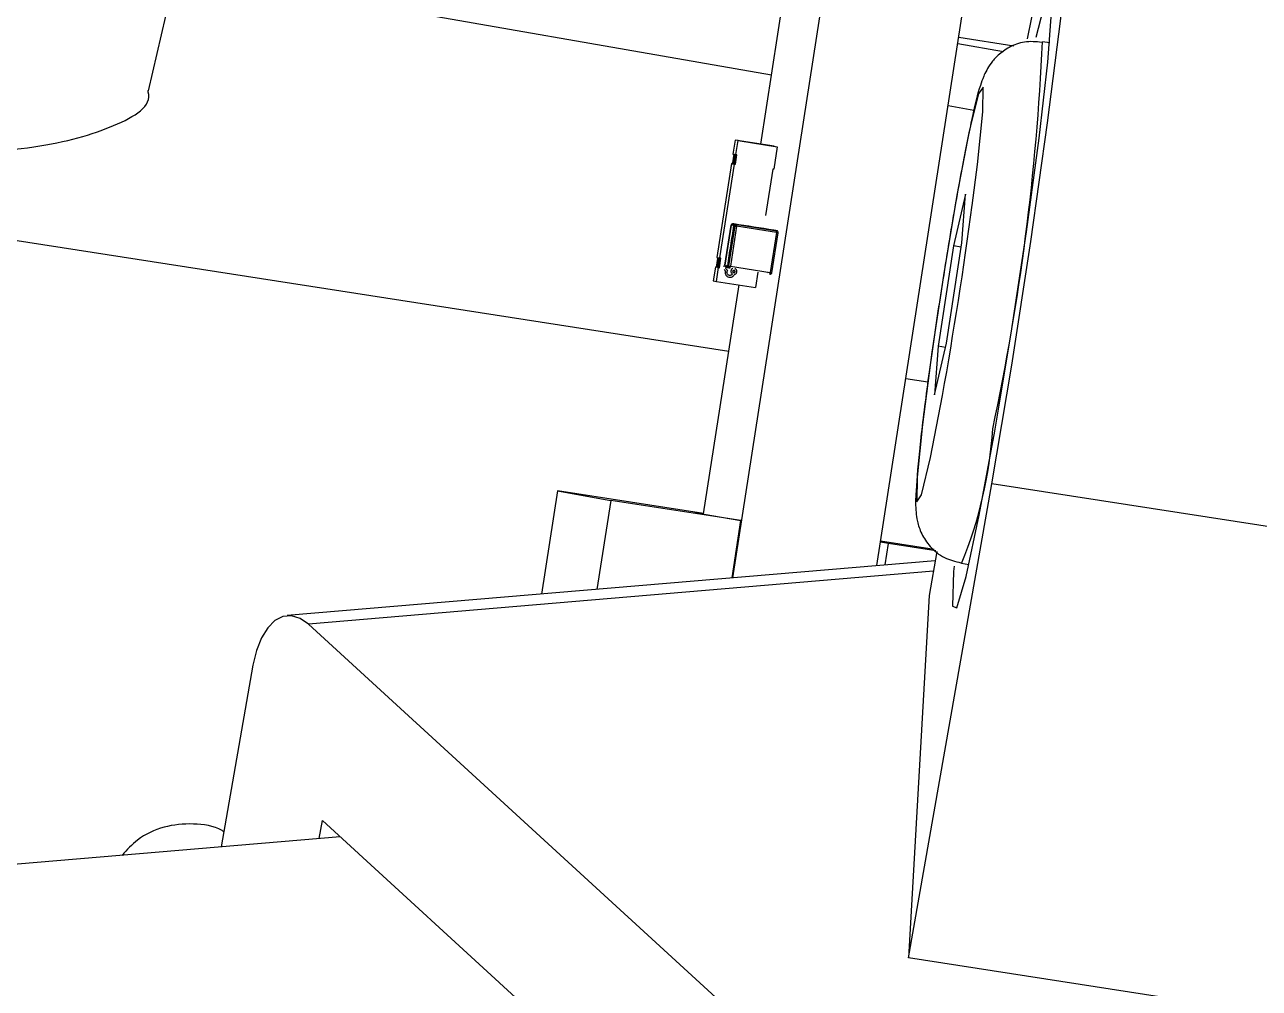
# Model space of a CAD drawing. Header units: millimetres. Extents: x -294 to 2792, y 5 to 1659.
# Drawn here: x -183.985 to -181.176, y 557.453 to 559.644 of the extents above; entities that cross this region are included whole.
import ezdxf

# ---------------------------------------------------------------- set-up
doc = ezdxf.new("R2010")
doc.units = ezdxf.units.MM
doc.layers.get('0').update_dxf_attribs({"lineweight": 18})

msp = doc.modelspace()

# ---------------------------------------------------------------- linework, layer by layer
at = {"color": 7, "linetype": 'Continuous', "lineweight": 25}
for p, q in [((-181.926, 561.2781), (-182.3745, 558.3857)), ((-182.0467, 558.4135), (-181.6101, 561.2292)), ((-183.7034, 559.4929), (-183.5645, 560.0962)), ((-182.3104, 559.372), (-182.2417, 559.8151)), ((-182.286, 559.5291), (-183.6405, 559.7661)), ((-181.8603, 559.6154), (-181.7347, 559.5956)), ((-181.6533, 559.6021), (-181.6698, 559.6046)), ((-181.8625, 559.601), (-181.7585, 559.5826)), ((-181.8256, 559.4486), (-181.8846, 559.4589)), ((-182.3689, 559.3811), (-182.3738, 559.3495)), ((-182.362, 559.3799), (-182.3689, 559.3811)), ((-182.28, 559.3673), (-182.3689, 559.3811)), ((-182.3669, 559.3483), (-182.362, 559.3799)), ((-182.362, 559.3799), (-182.2731, 559.3661)), ((-182.2731, 559.3661), (-182.2811, 559.3147)), ((-182.28, 559.3673), (-182.2731, 559.3661)), ((-182.3772, 559.3277), (-182.4103, 559.1143)), ((-182.4033, 559.1131), (-182.3702, 559.3265)), ((-182.3702, 559.3265), (-182.3772, 559.3277)), ((-182.3752, 559.3274), (-182.3772, 559.3277)), ((-182.3718, 559.3491), (-182.3752, 559.3274)), ((-182.3752, 559.3274), (-182.3683, 559.3262)), ((-182.3743, 559.3293), (-182.3712, 559.349)), ((-182.3725, 559.329), (-182.3743, 559.3293)), ((-182.3738, 559.3495), (-182.3712, 559.349)), ((-182.3695, 559.3487), (-182.3725, 559.329)), ((-182.3725, 559.329), (-182.3706, 559.3287)), ((-182.3675, 559.3484), (-182.3706, 559.3287)), ((-182.3702, 559.3265), (-182.3683, 559.3262)), ((-182.3669, 559.3483), (-182.3695, 559.3487)), ((-182.3683, 559.3262), (-182.3649, 559.348)), ((-182.3649, 559.348), (-182.3669, 559.3483)), ((-182.2831, 559.315), (-182.2994, 559.2097)), ((-182.2811, 559.3147), (-182.2831, 559.315)), ((-184.7201, 559.2639), (-182.3833, 558.9016)), ((-181.8451, 559.2583), (-181.8721, 559.1406)), ((-181.8532, 559.1478), (-181.8451, 559.2583)), ((-182.3781, 559.1874), (-182.3922, 559.0965)), ((-182.3921, 559.0965), (-182.3781, 559.1874)), ((-182.3697, 559.1859), (-182.3838, 559.095)), ((-182.3656, 559.1853), (-182.3797, 559.0944)), ((-182.3781, 559.1874), (-182.3763, 559.1871)), ((-182.3781, 559.1874), (-182.3781, 559.1874)), ((-182.3755, 559.189), (-182.3763, 559.1871)), ((-182.3743, 559.1868), (-182.3735, 559.1881)), ((-182.3743, 559.1868), (-182.3697, 559.186)), ((-182.374, 559.1888), (-182.3735, 559.1881)), ((-182.3717, 559.1904), (-182.3735, 559.1907)), ((-182.3735, 559.1907), (-182.2827, 559.1767)), ((-182.372, 559.1884), (-182.3672, 559.1876)), ((-182.3715, 559.1862), (-182.3706, 559.1881)), ((-182.3715, 559.1862), (-182.3697, 559.1859)), ((-182.3697, 559.1859), (-182.3697, 559.1859)), ((-182.3669, 559.1896), (-182.3652, 559.1893)), ((-182.2748, 559.1712), (-182.3656, 559.1853)), ((-182.3653, 559.1893), (-182.3652, 559.1893)), ((-182.3652, 559.1893), (-182.2743, 559.1752)), ((-182.2748, 559.1712), (-182.2889, 559.0803)), ((-182.2851, 559.0797), (-182.271, 559.1706)), ((-182.2827, 559.1767), (-182.2809, 559.1763)), ((-182.2808, 559.1763), (-182.2826, 559.1766)), ((-182.2761, 559.1755), (-182.2743, 559.1752)), ((-182.2743, 559.1752), (-182.276, 559.1755)), ((-182.2743, 559.1752), (-182.2743, 559.1752)), ((-182.3868, 559.1318), (-182.3868, 559.1311)), ((-181.8721, 559.1406), (-181.9073, 558.9124)), ((-181.8883, 558.9196), (-181.8532, 559.1478)), ((-181.8547, 559.1379), (-181.8721, 559.1406)), ((-182.4083, 559.1139), (-182.4117, 559.0922)), ((-182.411, 559.0921), (-182.408, 559.1119)), ((-182.4103, 559.1143), (-182.4033, 559.1131)), ((-182.4062, 559.1116), (-182.4093, 559.0918)), ((-182.408, 559.1119), (-182.4062, 559.1116)), ((-182.408, 559.1119), (-182.406, 559.1116)), ((-182.4043, 559.1112), (-182.4073, 559.0915)), ((-182.4062, 559.1116), (-182.4043, 559.1112)), ((-182.406, 559.1116), (-182.4043, 559.1112)), ((-182.4047, 559.091), (-182.4014, 559.1128)), ((-182.4014, 559.1128), (-182.4033, 559.1131)), ((-182.4136, 559.0926), (-182.4185, 559.0609)), ((-182.4136, 559.0926), (-182.411, 559.0921)), ((-182.4117, 559.0922), (-182.4136, 559.0926)), ((-182.4117, 559.0922), (-182.411, 559.0921)), ((-182.4116, 559.0597), (-182.4067, 559.0913)), ((-182.4093, 559.0918), (-182.4067, 559.0913)), ((-182.4093, 559.0918), (-182.4073, 559.0915)), ((-182.4073, 559.0915), (-182.4047, 559.091)), ((-182.4067, 559.0913), (-182.4047, 559.091)), ((-182.3949, 559.0951), (-182.3951, 559.0928)), ((-182.3948, 559.0951), (-182.395, 559.0928)), ((-182.3949, 559.0951), (-182.3948, 559.0951)), ((-182.3935, 559.0867), (-182.3935, 559.0867)), ((-182.3922, 559.0965), (-182.3921, 559.0965)), ((-182.3904, 559.0962), (-182.3921, 559.0965)), ((-182.3914, 559.0818), (-182.3914, 559.0817)), ((-182.3911, 559.0833), (-182.391, 559.0833)), ((-182.3894, 559.0736), (-182.3893, 559.0736)), ((-182.3889, 559.0919), (-182.3871, 559.0916)), ((-182.3881, 559.0944), (-182.3887, 559.0939)), ((-182.3881, 559.0944), (-182.3884, 559.0959)), ((-182.3856, 559.0954), (-182.3884, 559.0959)), ((-182.3871, 559.0916), (-182.3828, 559.0909)), ((-182.3868, 559.0936), (-182.3847, 559.0932)), ((-182.3838, 559.095), (-182.3856, 559.0953)), ((-182.3845, 559.0699), (-182.3844, 559.0698)), ((-182.3838, 559.095), (-182.3838, 559.095)), ((-182.3836, 559.093), (-182.3836, 559.093)), ((-182.3823, 559.0908), (-182.3806, 559.0905)), ((-182.3818, 559.0735), (-182.3817, 559.0735)), ((-182.3805, 559.0904), (-182.3805, 559.0904)), ((-182.3797, 559.0944), (-182.2889, 559.0803)), ((-182.3785, 559.0835), (-182.3784, 559.0835)), ((-182.376, 559.0899), (-182.3754, 559.0882)), ((-182.3759, 559.0899), (-182.3754, 559.0881)), ((-182.3754, 559.0882), (-182.3754, 559.0881)), ((-182.3751, 559.0766), (-182.375, 559.0765)), ((-182.3693, 559.0888), (-182.3694, 559.0888)), ((-182.3174, 559.0808), (-182.3228, 559.0459)), ((-182.2944, 559.0799), (-182.294, 559.0792)), ((-182.2897, 559.0764), (-182.2897, 559.0764)), ((-182.4408, 558.531), (-182.36, 559.0517)), ((-182.4185, 559.0609), (-182.4116, 559.0597)), ((-182.4116, 559.0597), (-182.3228, 559.0459)), ((-181.9153, 558.8019), (-181.8883, 558.9196)), ((-181.9073, 558.9124), (-181.9153, 558.8019)), ((-181.8906, 558.9098), (-181.9073, 558.9124)), ((-181.9806, 558.8392), (-181.9304, 558.8314)), ((-181.9741, 557.5218), (-181.785, 558.5997)), ((-180.7978, 558.4467), (-181.785, 558.5997)), ((-182.7731, 558.5833), (-182.8094, 558.3488)), ((-182.7731, 558.5833), (-182.6517, 558.5619)), ((-182.4407, 558.5318), (-182.7731, 558.5833)), ((-182.6517, 558.5619), (-182.6831, 558.3595)), ((-182.3556, 558.516), (-182.6517, 558.5619)), ((-182.4407, 558.5315), (-182.4613, 558.5347)), ((-182.4613, 558.5347), (-182.3556, 558.516)), ((-182.3758, 558.3856), (-182.3556, 558.516)), ((-182.0199, 558.464), (-182.0383, 558.4672)), ((-181.9163, 558.4505), (-182.038, 558.4694)), ((-182.0275, 558.4151), (-182.0199, 558.464)), ((-181.9122, 558.4473), (-182.0199, 558.464)), ((-181.9137, 558.4248), (-183.3879, 558.2998)), ((-181.91, 558.4456), (-181.9275, 558.3459)), ((-181.9179, 558.4007), (-183.3395, 558.2801)), ((-181.8537, 558.4188), (-181.8372, 558.4163)), ((-181.9275, 558.3459), (-181.9741, 557.5218)), ((-182.1747, 557.2141), (-183.3395, 558.2801)), ((-183.4657, 558.1872), (-183.5381, 557.7739)), ((-183.315, 557.7928), (-183.3078, 557.8342)), ((-183.3078, 557.8342), (-182.3324, 556.9415)), ((-183.267, 557.7969), (-184.5172, 557.6909)), ((-180.9868, 557.3688), (-181.9741, 557.5218))]:
    msp.add_line(p, q, dxfattribs=at)
for points in [[(-181.785, 558.5997), (-181.7397, 558.8694), (-181.6962, 559.1507), (-181.658, 559.4207), (-181.6281, 559.6576), (-181.6092, 559.8422), (-181.6025, 559.9595), (-181.6088, 559.9999), (-181.6275, 559.9604), (-181.657, 559.844), (-181.695, 559.6601), (-181.7044, 559.6112)], [(-181.7783, 558.7192), (-181.7411, 558.9421), (-181.7061, 559.1726), (-181.6772, 559.3856), (-181.6574, 559.5581), (-181.6489, 559.6714), (-181.6527, 559.7133), (-181.6683, 559.6791), (-181.6848, 559.6141)], [(-181.8295, 559.2328), (-181.8178, 559.3257), (-181.8057, 559.4452), (-181.8049, 559.5014), (-181.8156, 559.486), (-181.8362, 559.4011), (-181.8634, 559.2597), (-181.8932, 559.0834), (-181.9211, 558.899), (-181.9427, 558.7345), (-181.9548, 558.615), (-181.9556, 558.5588), (-181.9449, 558.5742), (-181.9243, 558.6591), (-181.8971, 558.8005)], [(-182.2809, 559.1763), (-182.292, 559.1781), (-182.3033, 559.1798), (-182.3146, 559.1816), (-182.3261, 559.1833), (-182.3375, 559.1851), (-182.349, 559.1869), (-182.3604, 559.1887), (-182.3717, 559.1904)], [(-182.3697, 559.1859), (-182.3695, 559.1867), (-182.3693, 559.1872)], [(-182.2761, 559.1755), (-182.2874, 559.1773), (-182.2988, 559.179), (-182.3103, 559.1808), (-182.3217, 559.1826), (-182.3332, 559.1843), (-182.3445, 559.1861), (-182.3558, 559.1879), (-182.3669, 559.1896)], [(-182.3805, 559.0904), (-182.3812, 559.0906), (-182.3817, 559.0908)], [(-181.8709, 558.4122), (-181.8719, 558.4003), (-181.8742, 558.3217), (-181.8644, 558.3178), (-181.8435, 558.3892), (-181.8137, 558.528), (-181.7783, 558.7192)], [(-183.3395, 558.2801), (-183.3585, 558.2936), (-183.3781, 558.2996), (-183.3974, 558.298), (-183.4156, 558.2888), (-183.4322, 558.2724), (-183.4464, 558.2493), (-183.4577, 558.2206), (-183.4657, 558.1872)]]:
    msp.add_lwpolyline(points, dxfattribs=at)
for centre, radius, start, end in [((-186.9913, 559.8405), 5.3267, 347.9089, 357.4626), ((-191.9304, 560.5886), 10.1914, 349.89488, 352.35532), ((-182.3741, 559.1868), 0.004, 81.2163, 171.2132), ((-182.3658, 559.1853), 0.00399, 81.2155, 170.027), ((-182.1575, 560.5336), 1.3643, 261.0527, 261.2275), ((-182.3881, 559.1898), 0.023, 348.6958, 358.7098), ((-182.299, 559.1759), 0.0246, 348.9353, 358.254), ((-182.1205, 560.1601), 1.0009, 261.131, 261.3499), ((-182.2749, 559.1712), 0.00399, 351.1577, 81.1608), ((-182.3882, 559.0959), 0.004, 171.1577, 261.1608), ((-182.3799, 559.0944), 0.00399, 171.1577, 261.1608), ((-182.3799, 559.0944), 0.004, 171.1808, 215.9543), ((-182.1716, 560.4427), 1.3643, 261.0527, 261.2275), ((-182.404, 559.0972), 0.0245, 344.0919, 353.4538), ((-182.3132, 559.0831), 0.0245, 344.0919, 353.4538), ((-182.289, 559.0803), 0.00399, 261.2163, 351.2132), ((-182.1346, 560.0692), 1.0009, 261.131, 261.3499), ((-182.7494, 558.7875), 0.9686, 337.6254, 356.2815)]:
    msp.add_arc(centre, radius, start, end, dxfattribs=at)
for points, knots in [([(-181.6715, 559.6034), (-181.6847, 559.6047), (-181.7103, 559.607), (-181.7447, 559.5938), (-181.7704, 559.5757), (-181.7873, 559.5563), (-181.7977, 559.5392), (-181.8054, 559.5222), (-181.8155, 559.4931), (-181.8292, 559.4377), (-181.8533, 559.3182), (-181.8772, 559.1846), (-181.8913, 559.0944), (-181.8962, 559.0633)], [0, 0, 0, 0, 0.0300422, 0.0587595, 0.0830745, 0.1045451, 0.1240215, 0.1462152, 0.1856717, 0.3051435, 0.4337525, 0.5689132, 0.639851, 0.639851, 0.639851, 0.639851]), ([(-184.6968, 559.3964), (-184.6457, 559.3875), (-184.4833, 559.3592), (-184.2197, 559.3463), (-183.9483, 559.3595), (-183.7737, 559.4106), (-183.693, 559.4593), (-183.7046, 559.4923), (-183.705, 559.4932)], [0, 0, 0, 0, 0.109152, 0.346502, 0.583824, 0.820864, 1.057507, 1.064499, 1.064499, 1.064499, 1.064499]), ([(-182.3717, 559.1904), (-182.3722, 559.1904), (-182.3731, 559.1905), (-182.3741, 559.1901), (-182.3746, 559.1898), (-182.3747, 559.1897)], [0, 0, 0, 0, 0.001412182, 0.002824844, 0.003161699, 0.003161699, 0.003161699, 0.003161699]), ([(-182.3735, 559.1881), (-182.3733, 559.1882), (-182.3729, 559.1884), (-182.3724, 559.1885), (-182.3721, 559.1885), (-182.372, 559.1884)], [0, 0, 0, 0, 0.00069522, 0.001389982, 0.00159995, 0.00159995, 0.00159995, 0.00159995]), ([(-182.3698, 559.1889), (-182.3694, 559.1891), (-182.3687, 559.1896), (-182.3676, 559.1897), (-182.367, 559.1896), (-182.3669, 559.1896)], [0, 0, 0, 0, 0.001366508, 0.002735517, 0.003106939, 0.003106939, 0.003106939, 0.003106939]), ([(-182.3865, 559.1331), (-182.3865, 559.133), (-182.3867, 559.1326), (-182.3867, 559.1321), (-182.3868, 559.1318)], [0, 0, 0, 0, 0.00024153, 0.001338363, 0.001338363, 0.001338363, 0.001338363]), ([(-182.3935, 559.0867), (-182.3934, 559.0863), (-182.393, 559.0856), (-182.3922, 559.0845), (-182.3915, 559.0837), (-182.3911, 559.0833)], [0, 0, 0, 0, 0.001202989, 0.002405502, 0.004217625, 0.004217625, 0.004217625, 0.004217625]), ([(-182.3935, 559.0867), (-182.3933, 559.0863), (-182.3929, 559.0856), (-182.3921, 559.0844), (-182.3914, 559.0837), (-182.391, 559.0833)], [0, 0, 0, 0, 0.001202989, 0.002405502, 0.004217625, 0.004217625, 0.004217625, 0.004217625]), ([(-182.3914, 559.0818), (-182.3915, 559.0805), (-182.3916, 559.0781), (-182.3906, 559.0753), (-182.3897, 559.074), (-182.3894, 559.0736)], [0, 0, 0, 0, 0.003713178, 0.007426142, 0.008719624, 0.008719624, 0.008719624, 0.008719624]), ([(-182.3911, 559.0833), (-182.3911, 559.0831), (-182.3912, 559.0829), (-182.3913, 559.0824), (-182.3914, 559.082), (-182.3914, 559.0818)], [0, 0, 0, 0, 0.000408193, 0.00081641, 0.00155938, 0.00155938, 0.00155938, 0.00155938]), ([(-182.391, 559.0833), (-182.391, 559.0832), (-182.391, 559.0831), (-182.3911, 559.0829), (-182.3912, 559.0827), (-182.3912, 559.0825), (-182.3913, 559.0823), (-182.3913, 559.082), (-182.3913, 559.0819), (-182.3914, 559.0817)], [0, 0, 0, 0, 0.000204031, 0.000408061, 0.000612093, 0.000816129, 0.00102017, 0.001224217, 0.001559135, 0.001559135, 0.001559135, 0.001559135]), ([(-182.3914, 559.0817), (-182.3914, 559.0805), (-182.3916, 559.0781), (-182.3905, 559.0753), (-182.3896, 559.0739), (-182.3893, 559.0736)], [0, 0, 0, 0, 0.003713178, 0.007426142, 0.008719624, 0.008719624, 0.008719624, 0.008719624]), ([(-182.3858, 559.0846), (-182.3867, 559.0852), (-182.3885, 559.0864), (-182.3901, 559.0887), (-182.3904, 559.0903), (-182.3905, 559.0908)], [0, 0, 0, 0, 0.003297395, 0.006589562, 0.008209935, 0.008209935, 0.008209935, 0.008209935]), ([(-182.3897, 559.0932), (-182.3894, 559.0928), (-182.3887, 559.0921), (-182.3877, 559.0917), (-182.3872, 559.0916), (-182.3871, 559.0916)], [0, 0, 0, 0, 0.001390329, 0.002783202, 0.003161098, 0.003161098, 0.003161098, 0.003161098]), ([(-182.3894, 559.0736), (-182.3886, 559.0727), (-182.3873, 559.0711), (-182.3853, 559.0703), (-182.3845, 559.07)], [0, 0, 0, 0, 0.003676185, 0.006352821, 0.006352821, 0.006352821, 0.006352821]), ([(-182.3893, 559.0736), (-182.3885, 559.0727), (-182.3869, 559.0709), (-182.3842, 559.0697), (-182.3827, 559.0694), (-182.3822, 559.0693)], [0, 0, 0, 0, 0.003665086, 0.00733689, 0.008619732, 0.008619732, 0.008619732, 0.008619732]), ([(-182.3867, 559.0936), (-182.387, 559.0936), (-182.3874, 559.0938), (-182.3878, 559.0941), (-182.388, 559.0943), (-182.3881, 559.0944)], [0, 0, 0, 0, 0.000705546, 0.001411367, 0.001600448, 0.001600448, 0.001600448, 0.001600448]), ([(-182.3817, 559.0735), (-182.3825, 559.0737), (-182.3839, 559.0741), (-182.3857, 559.0755), (-182.387, 559.0774), (-182.3875, 559.0794), (-182.3874, 559.0807), (-182.3873, 559.0812)], [0, 0, 0, 0, 0.00229458, 0.00458099, 0.00688651, 0.00921695, 0.01072052, 0.01072052, 0.01072052, 0.01072052]), ([(-182.3873, 559.0812), (-182.3873, 559.0816), (-182.3871, 559.0823), (-182.3866, 559.0834), (-182.3861, 559.0841), (-182.3858, 559.0846)], [0, 0, 0, 0, 0.001090693, 0.002180609, 0.003771535, 0.003771535, 0.003771535, 0.003771535]), ([(-182.3823, 559.0908), (-182.3827, 559.0909), (-182.3836, 559.0911), (-182.3844, 559.0918), (-182.3847, 559.0922), (-182.3848, 559.0923)], [0, 0, 0, 0, 0.001387916, 0.002776302, 0.003107369, 0.003107369, 0.003107369, 0.003107369]), ([(-182.3822, 559.0693), (-182.381, 559.0692), (-182.3786, 559.0691), (-182.376, 559.0701), (-182.3747, 559.0708), (-182.3745, 559.0709)], [0, 0, 0, 0, 0.003705467, 0.007409166, 0.008137722, 0.008137722, 0.008137722, 0.008137722]), ([(-182.3751, 559.0766), (-182.3756, 559.0759), (-182.3766, 559.0747), (-182.3787, 559.0736), (-182.3805, 559.0734), (-182.3816, 559.0735), (-182.3818, 559.0735)], [0, 0, 0, 0, 0.00239589, 0.004795342, 0.007152581, 0.007918513, 0.007918513, 0.007918513, 0.007918513]), ([(-182.375, 559.0765), (-182.3755, 559.0759), (-182.3765, 559.0747), (-182.3786, 559.0736), (-182.3805, 559.0733), (-182.3815, 559.0735), (-182.3817, 559.0735)], [0, 0, 0, 0, 0.00239589, 0.004795342, 0.007152581, 0.007918513, 0.007918513, 0.007918513, 0.007918513]), ([(-182.3754, 559.0882), (-182.376, 559.0877), (-182.3772, 559.0868), (-182.3781, 559.0851), (-182.3784, 559.084), (-182.3785, 559.0835)], [0, 0, 0, 0, 0.002204614, 0.004419432, 0.005791373, 0.005791373, 0.005791373, 0.005791373]), ([(-182.3785, 559.0835), (-182.3785, 559.0828), (-182.3786, 559.0813), (-182.3778, 559.0791), (-182.3765, 559.0775), (-182.3755, 559.0768), (-182.3751, 559.0766)], [0, 0, 0, 0, 0.002260838, 0.004521643, 0.006838234, 0.008337445, 0.008337445, 0.008337445, 0.008337445]), ([(-182.3754, 559.0881), (-182.3759, 559.0877), (-182.3771, 559.0868), (-182.3781, 559.0851), (-182.3783, 559.0839), (-182.3784, 559.0835)], [0, 0, 0, 0, 0.002204614, 0.004419432, 0.005791373, 0.005791373, 0.005791373, 0.005791373]), ([(-182.3784, 559.0835), (-182.3784, 559.0827), (-182.3785, 559.0813), (-182.3777, 559.0791), (-182.3764, 559.0775), (-182.3754, 559.0768), (-182.375, 559.0765)], [0, 0, 0, 0, 0.002260838, 0.004521643, 0.006838234, 0.008337445, 0.008337445, 0.008337445, 0.008337445]), ([(-182.3745, 559.0709), (-182.374, 559.0713), (-182.3731, 559.072), (-182.3716, 559.0736), (-182.3709, 559.075), (-182.3705, 559.0758)], [0, 0, 0, 0, 0.001865224, 0.003661773, 0.006407478, 0.006407478, 0.006407478, 0.006407478]), ([(-182.369, 559.082), (-182.369, 559.0824), (-182.369, 559.0829), (-182.3692, 559.0836), (-182.3694, 559.084), (-182.3697, 559.0843), (-182.3703, 559.0847), (-182.3712, 559.085), (-182.3721, 559.0851), (-182.3728, 559.0849), (-182.3732, 559.0847), (-182.3736, 559.0844), (-182.374, 559.0837), (-182.3741, 559.0832), (-182.3742, 559.0828)], [0, 0, 0, 0, 0.001143073, 0.001640665, 0.002114099, 0.002587472, 0.003084887, 0.004227347, 0.005355452, 0.005843884, 0.006312998, 0.006791764, 0.007307531, 0.00852909, 0.00852909, 0.00852909, 0.00852909]), ([(-182.3742, 559.0828), (-182.3742, 559.0824), (-182.3743, 559.0819), (-182.3741, 559.0812), (-182.3738, 559.0808), (-182.3735, 559.0804), (-182.3729, 559.08), (-182.372, 559.0797), (-182.3711, 559.0797), (-182.3704, 559.0798), (-182.37, 559.0801), (-182.3697, 559.0804), (-182.3693, 559.081), (-182.3691, 559.0816), (-182.369, 559.082)], [0, 0, 0, 0, 0.001142463, 0.00163988, 0.002113254, 0.00258669, 0.003084283, 0.004227361, 0.005355393, 0.005843771, 0.006312859, 0.006791661, 0.007307545, 0.008529608, 0.008529608, 0.008529608, 0.008529608]), ([(-182.3691, 559.082), (-182.3692, 559.0817), (-182.3694, 559.081), (-182.3701, 559.0802), (-182.371, 559.0798), (-182.3721, 559.0797), (-182.3731, 559.0801), (-182.3738, 559.0807), (-182.3741, 559.0813), (-182.3741, 559.0815)], [0, 0, 0, 0, 0.001054376, 0.002085303, 0.003122607, 0.004207498, 0.00529239, 0.006329694, 0.007093183, 0.007093183, 0.007093183, 0.007093183]), ([(-182.3712, 559.085), (-182.3709, 559.0849), (-182.3703, 559.0847), (-182.3695, 559.084), (-182.3691, 559.083), (-182.3691, 559.0823), (-182.3691, 559.082)], [0, 0, 0, 0, 0.000995448, 0.002025253, 0.003061428, 0.004145138, 0.004145138, 0.004145138, 0.004145138]), ([(-182.3705, 559.0758), (-182.3698, 559.076), (-182.3684, 559.0764), (-182.3666, 559.0778), (-182.3654, 559.0795), (-182.3651, 559.0808), (-182.365, 559.0814)], [0, 0, 0, 0, 0.0022216, 0.004449627, 0.00672629, 0.008523087, 0.008523087, 0.008523087, 0.008523087]), ([(-182.365, 559.0814), (-182.365, 559.0822), (-182.3649, 559.0837), (-182.3657, 559.0859), (-182.3672, 559.0876), (-182.3685, 559.0885), (-182.3692, 559.0887), (-182.3693, 559.0888)], [0, 0, 0, 0, 0.002298613, 0.004589053, 0.006898626, 0.009233165, 0.009295832, 0.009295832, 0.009295832, 0.009295832]), ([(-181.8962, 559.0633), (-181.9005, 559.0361), (-181.9142, 558.951), (-181.9339, 558.8094), (-181.9514, 558.666), (-181.958, 558.5822), (-181.9588, 558.5455), (-181.9553, 558.5157), (-181.9461, 558.486), (-181.9255, 558.455), (-181.8946, 558.4295), (-181.8681, 558.423), (-181.8552, 558.4199)], [0, 0, 0, 0, 0.0640476, 0.2003863, 0.3371521, 0.4759389, 0.550666, 0.5801058, 0.6085666, 0.6372968, 0.6700019, 0.7008716, 0.7008716, 0.7008716, 0.7008716]), ([(-183.5321, 557.8085), (-183.5333, 557.8094), (-183.5534, 557.8224), (-183.6019, 557.8286), (-183.6684, 557.8224), (-183.7264, 557.7964), (-183.7523, 557.7672), (-183.7632, 557.7548)], [0, 0, 0, 0, 0.0046173, 0.0730855, 0.1415537, 0.2100218, 0.2602059, 0.2602059, 0.2602059, 0.2602059])]:
    msp.add_open_spline(points, degree=3, knots=knots, dxfattribs=at)
for points in [[(-182.3856, 559.0953), (-182.3834, 559.1105), (-182.3789, 559.1408), (-182.374, 559.1711), (-182.3715, 559.1862)], [(-182.3902, 559.0941), (-182.3903, 559.0944), (-182.3905, 559.0951), (-182.3904, 559.0958), (-182.3904, 559.0962)], [(-182.3856, 559.0953), (-182.3856, 559.095), (-182.3857, 559.0943), (-182.3855, 559.0936), (-182.3853, 559.0933)]]:
    msp.add_open_spline(points, degree=3, dxfattribs=at)

doc.saveas('drawing.dxf')
